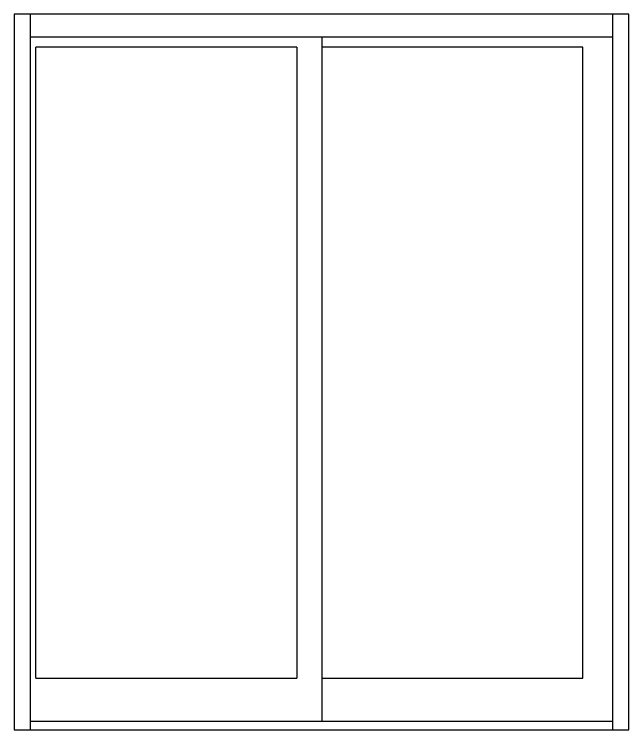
# Model space of a CAD drawing. Extents: x -58 to 121, y -68 to 28.
# Drawn here: x -58 to -7.3, y -68 to -9 of the extents above; entities that cross this region are included whole.
import ezdxf

# ---------------------------------------------------------------- set-up
doc = ezdxf.new("R2010")
doc.units = 0
doc.header["$LTSCALE"] = 0.25
doc.header["$MEASUREMENT"] = 0
doc.layers.get('0').update_dxf_attribs({"linetype": 'CONTINUOUS'})

msp = doc.modelspace()

# ---------------------------------------------------------------- linework, layer by layer
at = {"color": 1}
for p, q in [((-7.282, -8.99), (-57.952, -8.99)), ((-57.952, -8.99), (-57.952, -67.997)), ((-56.632, -8.99), (-56.632, -67.997)), ((-8.603, -67.997), (-8.603, -8.99)), ((-7.282, -67.997), (-7.282, -8.99)), ((-8.603, -10.881), (-56.632, -10.881)), ((-56.632, -67.299), (-8.603, -67.299)), ((-57.952, -67.997), (-7.282, -67.997))]:
    msp.add_line(p, q, dxfattribs=at)
at = {"color": 5}
for p, q in [((-32.584, -10.881), (-32.584, -67.299)), ((-34.661, -11.704), (-56.187, -11.704)), ((-56.187, -63.749), (-56.187, -11.704)), ((-34.661, -11.704), (-34.661, -63.749)), ((-11.058, -11.704), (-32.584, -11.704)), ((-11.058, -63.749), (-11.058, -11.704)), ((-56.187, -63.749), (-34.661, -63.749)), ((-32.584, -63.749), (-11.058, -63.749))]:
    msp.add_line(p, q, dxfattribs=at)

doc.saveas('drawing.dxf')
